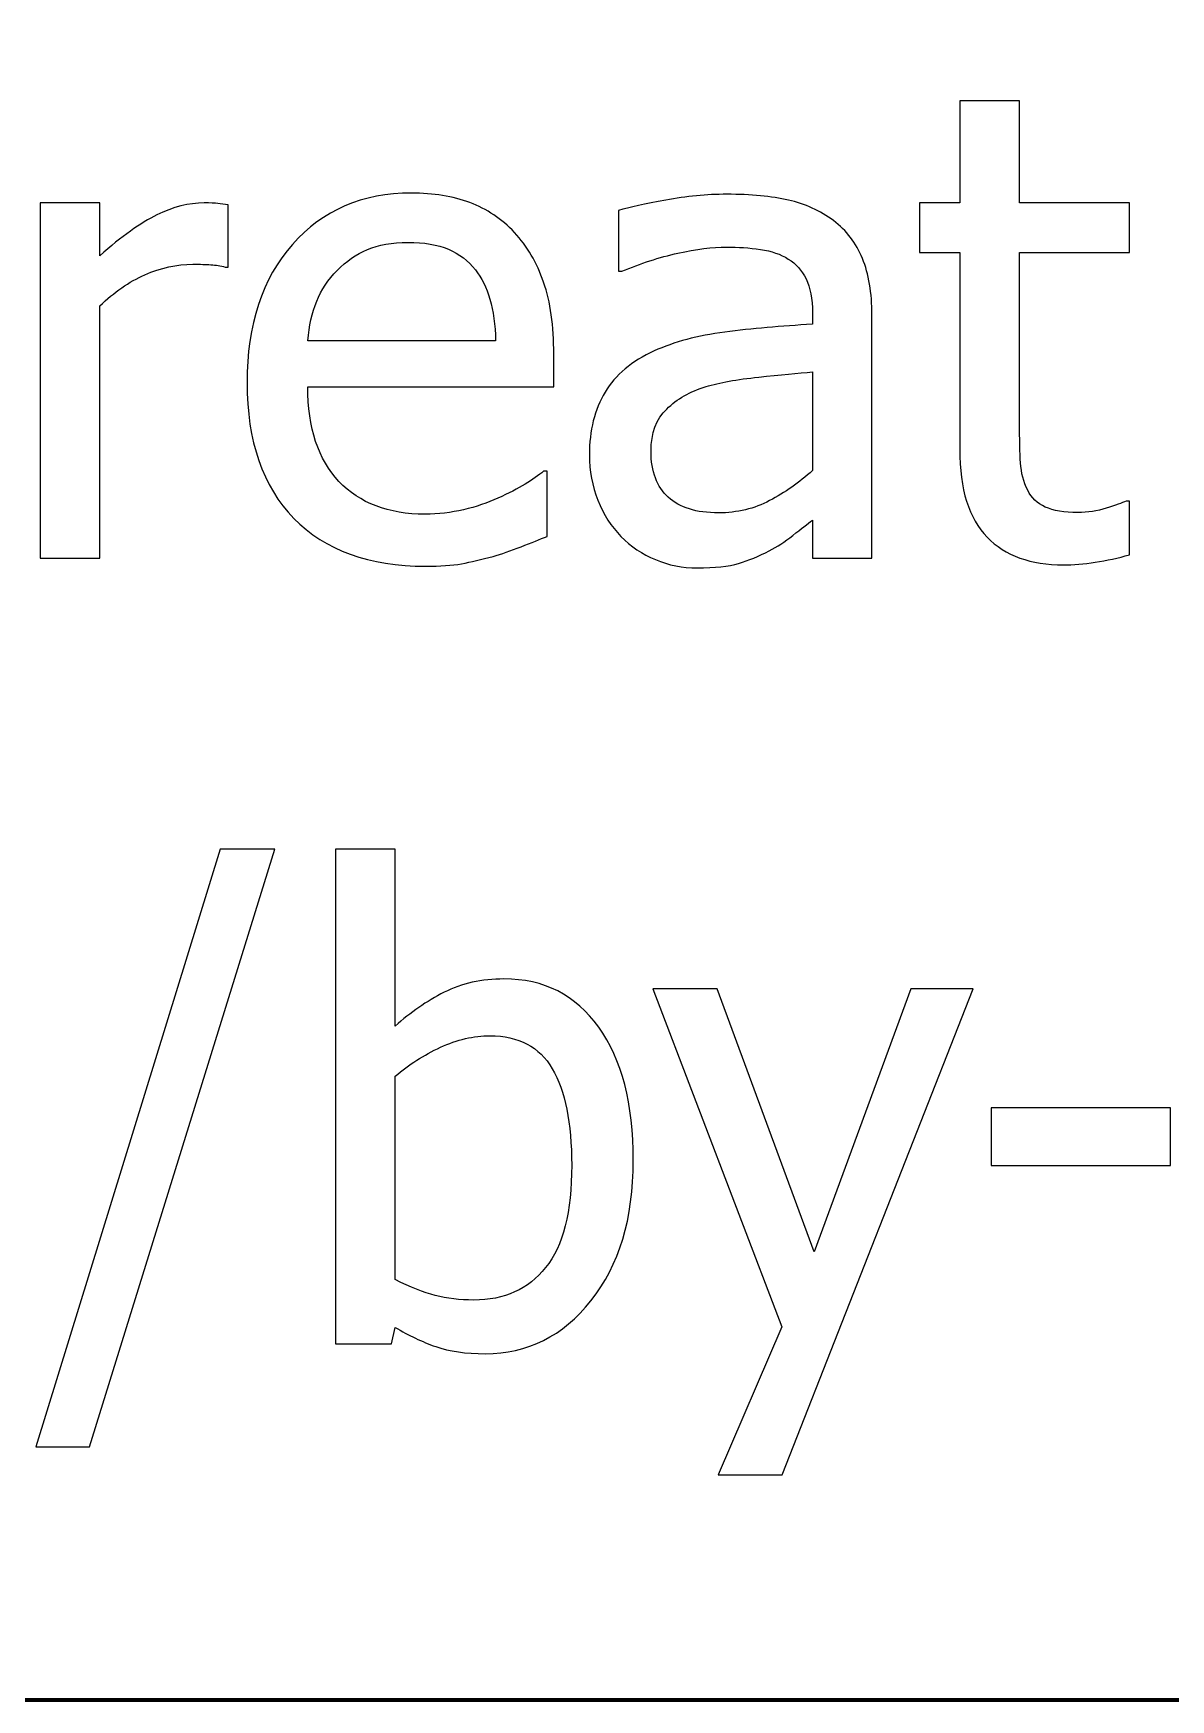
# Model space of a CAD drawing. Header units: centimetres. Extents: x -14.3 to 14.3, y -10 to 9.9.
# Drawn here: x 8.697 to 9.067, y -10 to -9.458 of the extents above; entities that cross this region are included whole.
import ezdxf

# ---------------------------------------------------------------- set-up
doc = ezdxf.new("R2010")
doc.units = ezdxf.units.CM
doc.header["$MEASUREMENT"] = 0
doc.layers.add('Layer 1', color=7, linetype='Continuous')

msp = doc.modelspace()

# ---------------------------------------------------------------- linework, layer by layer
at = {"layer": 'Layer 1', "color": 250, "lineweight": 70}
for points in [[(-14.3, -9), (-14.3, -9), (-14.3, 8.9), (-14.3, 8.9), (-14.3, 8.9), (-14.3, 9.45219), (-13.85219, 9.9), (-13.3, 9.9), (-13.3, 9.9), (-13.3, 9.9), (13.3, 9.9), (13.3, 9.9), (13.3, 9.9), (13.85219, 9.9), (14.3, 9.45219), (14.3, 8.9), (14.3, 8.9), (14.3, 8.9), (14.3, -9), (14.3, -9), (14.3, -9), (14.3, -9.55219), (13.85219, -10), (13.3, -10), (13.3, -10), (13.3, -10), (-13.3, -10), (-13.3, -10), (-13.3, -10), (-13.85219, -10), (-14.3, -9.55219), (-14.3, -9)], [(2.3, -10), (2.3, -10), (2.3, -7), (2.3, -7), (2.3, -7), (2.3, -6.44781), (2.74781, -6), (3.3, -6), (3.3, -6), (3.3, -6), (14.3, -6), (14.3, -6), (14.3, -6), (14.3, -6), (14.3, -7), (14.3, -7), (14.3, -7), (14.3, -7), (14.3, -9), (14.3, -9), (14.3, -9), (14.3, -9.55219), (13.85219, -10), (13.3, -10), (13.3, -10), (13.3, -10), (3.3, -10), (3.3, -10), (3.3, -10), (3.3, -10), (2.3, -10), (2.3, -10)]]:
    msp.add_open_spline(points, degree=3, knots=[0, 0, 0, 0, 0.125, 0.125, 0.125, 0.125, 0.25, 0.25, 0.25, 0.25, 0.375, 0.375, 0.375, 0.375, 0.5, 0.5, 0.5, 0.5, 0.625, 0.625, 0.625, 0.625, 0.75, 0.75, 0.75, 0.75, 0.875, 0.875, 0.875, 0.875, 1, 1, 1, 1], dxfattribs=at)
at = {"layer": 'Layer 1', "color": 250}
for points, knots in [([(9.03174, -9.6311), (9.02112, -9.6311), (9.01287, -9.6281), (9.00694, -9.62207), (9.00694, -9.62207), (9.00101, -9.61603), (8.99805, -9.60651), (8.99805, -9.59349), (8.99805, -9.59349), (8.99805, -9.59349), (8.99805, -9.52953), (8.99805, -9.52953), (8.99805, -9.52953), (8.99805, -9.52953), (8.98493, -9.52953), (8.98493, -9.52953), (8.98493, -9.52953), (8.98493, -9.52953), (8.98493, -9.51341), (8.98493, -9.51341), (8.98493, -9.51341), (8.98493, -9.51341), (8.99805, -9.51341), (8.99805, -9.51341), (8.99805, -9.51341), (8.99805, -9.51341), (8.99805, -9.48025), (8.99805, -9.48025), (8.99805, -9.48025), (8.99805, -9.48025), (9.01749, -9.48025), (9.01749, -9.48025), (9.01749, -9.48025), (9.01749, -9.48025), (9.01749, -9.51341), (9.01749, -9.51341), (9.01749, -9.51341), (9.01749, -9.51341), (9.05323, -9.51341), (9.05323, -9.51341), (9.05323, -9.51341), (9.05323, -9.51341), (9.05323, -9.52953), (9.05323, -9.52953), (9.05323, -9.52953), (9.05323, -9.52953), (9.01749, -9.52953), (9.01749, -9.52953), (9.01749, -9.52953), (9.01749, -9.52953), (9.01749, -9.58439), (9.01749, -9.58439), (9.01749, -9.58439), (9.01749, -9.59025), (9.01759, -9.59476), (9.01781, -9.59794), (9.01781, -9.59794), (9.01802, -9.60111), (9.01879, -9.60407), (9.02017, -9.60683), (9.02017, -9.60683), (9.02133, -9.60923), (9.02324, -9.61106), (9.02585, -9.61226), (9.02585, -9.61226), (9.02846, -9.61346), (9.03202, -9.61406), (9.0365, -9.61406), (9.0365, -9.61406), (9.03964, -9.61406), (9.04271, -9.6136), (9.04568, -9.61268), (9.04568, -9.61268), (9.04864, -9.61173), (9.05079, -9.61095), (9.0521, -9.61035), (9.0521, -9.61035), (9.0521, -9.61035), (9.05323, -9.61035), (9.05323, -9.61035), (9.05323, -9.61035), (9.05323, -9.61035), (9.05323, -9.62778), (9.05323, -9.62778), (9.05323, -9.62778), (9.04959, -9.62884), (9.04589, -9.62965), (9.04211, -9.63022), (9.04211, -9.63022), (9.03837, -9.63082), (9.03492, -9.6311), (9.03174, -9.6311)], [0, 0, 0, 0, 0.043478, 0.043478, 0.043478, 0.043478, 0.086957, 0.086957, 0.086957, 0.086957, 0.130435, 0.130435, 0.130435, 0.130435, 0.173913, 0.173913, 0.173913, 0.173913, 0.217391, 0.217391, 0.217391, 0.217391, 0.26087, 0.26087, 0.26087, 0.26087, 0.304348, 0.304348, 0.304348, 0.304348, 0.347826, 0.347826, 0.347826, 0.347826, 0.391304, 0.391304, 0.391304, 0.391304, 0.434783, 0.434783, 0.434783, 0.434783, 0.478261, 0.478261, 0.478261, 0.478261, 0.521739, 0.521739, 0.521739, 0.521739, 0.565217, 0.565217, 0.565217, 0.565217, 0.608696, 0.608696, 0.608696, 0.608696, 0.652174, 0.652174, 0.652174, 0.652174, 0.695652, 0.695652, 0.695652, 0.695652, 0.73913, 0.73913, 0.73913, 0.73913, 0.782609, 0.782609, 0.782609, 0.782609, 0.826087, 0.826087, 0.826087, 0.826087, 0.869565, 0.869565, 0.869565, 0.869565, 0.913043, 0.913043, 0.913043, 0.913043, 0.956522, 0.956522, 0.956522, 0.956522, 1, 1, 1, 1]), ([(8.82441, -9.63152), (8.80603, -9.63152), (8.79174, -9.62634), (8.78158, -9.61596), (8.78158, -9.61596), (8.77142, -9.60559), (8.76634, -9.59088), (8.76634, -9.57179), (8.76634, -9.57179), (8.76634, -9.55299), (8.77128, -9.538), (8.78112, -9.52689), (8.78112, -9.52689), (8.79097, -9.51577), (8.80384, -9.5102), (8.81979, -9.5102), (8.81979, -9.5102), (8.82695, -9.5102), (8.83327, -9.51122), (8.8388, -9.5133), (8.8388, -9.5133), (8.84431, -9.51535), (8.84914, -9.5186), (8.85327, -9.52301), (8.85327, -9.52301), (8.8574, -9.52741), (8.86057, -9.53281), (8.86276, -9.5392), (8.86276, -9.5392), (8.86498, -9.54555), (8.86607, -9.55338), (8.86607, -9.56259), (8.86607, -9.56259), (8.86607, -9.56259), (8.86607, -9.57314), (8.86607, -9.57314), (8.86607, -9.57314), (8.86607, -9.57314), (8.7861, -9.57314), (8.7861, -9.57314), (8.7861, -9.57314), (8.7861, -9.58658), (8.78949, -9.59684), (8.79622, -9.60393), (8.79622, -9.60393), (8.80296, -9.61102), (8.81231, -9.61459), (8.82423, -9.61459), (8.82423, -9.61459), (8.8285, -9.61459), (8.83267, -9.61409), (8.83676, -9.61314), (8.83676, -9.61314), (8.84085, -9.61219), (8.84456, -9.61092), (8.84787, -9.6094), (8.84787, -9.6094), (8.8514, -9.60781), (8.85436, -9.6063), (8.85676, -9.60482), (8.85676, -9.60482), (8.85916, -9.60333), (8.86117, -9.60192), (8.86276, -9.60062), (8.86276, -9.60062), (8.86276, -9.60062), (8.86389, -9.60062), (8.86389, -9.60062), (8.86389, -9.60062), (8.86389, -9.60062), (8.86389, -9.62182), (8.86389, -9.62182), (8.86389, -9.62182), (8.86163, -9.6227), (8.85881, -9.62383), (8.85542, -9.62517), (8.85542, -9.62517), (8.85203, -9.62651), (8.849, -9.62757), (8.84632, -9.62831), (8.84632, -9.62831), (8.84254, -9.62933), (8.83912, -9.63015), (8.83605, -9.63071), (8.83605, -9.63071), (8.83298, -9.63124), (8.8291, -9.63152), (8.82441, -9.63152)], [0, 0, 0, 0, 0.045455, 0.045455, 0.045455, 0.045455, 0.090909, 0.090909, 0.090909, 0.090909, 0.136364, 0.136364, 0.136364, 0.136364, 0.181818, 0.181818, 0.181818, 0.181818, 0.227273, 0.227273, 0.227273, 0.227273, 0.272727, 0.272727, 0.272727, 0.272727, 0.318182, 0.318182, 0.318182, 0.318182, 0.363636, 0.363636, 0.363636, 0.363636, 0.409091, 0.409091, 0.409091, 0.409091, 0.454545, 0.454545, 0.454545, 0.454545, 0.5, 0.5, 0.5, 0.5, 0.545455, 0.545455, 0.545455, 0.545455, 0.590909, 0.590909, 0.590909, 0.590909, 0.636364, 0.636364, 0.636364, 0.636364, 0.681818, 0.681818, 0.681818, 0.681818, 0.727273, 0.727273, 0.727273, 0.727273, 0.772727, 0.772727, 0.772727, 0.772727, 0.818182, 0.818182, 0.818182, 0.818182, 0.863636, 0.863636, 0.863636, 0.863636, 0.909091, 0.909091, 0.909091, 0.909091, 0.954545, 0.954545, 0.954545, 0.954545, 1, 1, 1, 1]), ([(8.95018, -9.61656), (8.94859, -9.61773), (8.94648, -9.61935), (8.94383, -9.62147), (8.94383, -9.62147), (8.94118, -9.62355), (8.93861, -9.62524), (8.93614, -9.62648), (8.93614, -9.62648), (8.93268, -9.62828), (8.92937, -9.62965), (8.92616, -9.6306), (8.92616, -9.6306), (8.92294, -9.63156), (8.91846, -9.63205), (8.91268, -9.63205), (8.91268, -9.63205), (8.90792, -9.63205), (8.9034, -9.63117), (8.89913, -9.62937), (8.89913, -9.62937), (8.89486, -9.62757), (8.89112, -9.62507), (8.88788, -9.62182), (8.88788, -9.62182), (8.88477, -9.61864), (8.8823, -9.61473), (8.88043, -9.61007), (8.88043, -9.61007), (8.87856, -9.60542), (8.87765, -9.60051), (8.87765, -9.59536), (8.87765, -9.59536), (8.87765, -9.58735), (8.87934, -9.58054), (8.88273, -9.57493), (8.88273, -9.57493), (8.88608, -9.56929), (8.89144, -9.56485), (8.89871, -9.56153), (8.89871, -9.56153), (8.9052, -9.55857), (8.91286, -9.55652), (8.92167, -9.55539), (8.92167, -9.55539), (8.93049, -9.55426), (8.93998, -9.55341), (8.95018, -9.55285), (8.95018, -9.55285), (8.95018, -9.55285), (8.95018, -9.54915), (8.95018, -9.54915), (8.95018, -9.54915), (8.95018, -9.5446), (8.94947, -9.54093), (8.9481, -9.5381), (8.9481, -9.5381), (8.94672, -9.53532), (8.94482, -9.53317), (8.94231, -9.53165), (8.94231, -9.53165), (8.93984, -9.53006), (8.93681, -9.52904), (8.93325, -9.52851), (8.93325, -9.52851), (8.92965, -9.52798), (8.92598, -9.52773), (8.9222, -9.52773), (8.9222, -9.52773), (8.91772, -9.52773), (8.91243, -9.5284), (8.9064, -9.52974), (8.9064, -9.52974), (8.90033, -9.53108), (8.89426, -9.53306), (8.8882, -9.5356), (8.8882, -9.5356), (8.8882, -9.5356), (8.88707, -9.5356), (8.88707, -9.5356), (8.88707, -9.5356), (8.88707, -9.5356), (8.88707, -9.51584), (8.88707, -9.51584), (8.88707, -9.51584), (8.89067, -9.51482), (8.89578, -9.51369), (8.90245, -9.51246), (8.90245, -9.51246), (8.90915, -9.51122), (8.91575, -9.51059), (8.92231, -9.51059), (8.92231, -9.51059), (8.93021, -9.51059), (8.93691, -9.51122), (8.94235, -9.51246), (8.94235, -9.51246), (8.94778, -9.51369), (8.95268, -9.51591), (8.95702, -9.51916), (8.95702, -9.51916), (8.96122, -9.52233), (8.96436, -9.52643), (8.96641, -9.53147), (8.96641, -9.53147), (8.96849, -9.53648), (8.96951, -9.54262), (8.96951, -9.54985), (8.96951, -9.54985), (8.96951, -9.54985), (8.96951, -9.62884), (8.96951, -9.62884), (8.96951, -9.62884), (8.96951, -9.62884), (8.95018, -9.62884), (8.95018, -9.62884), (8.95018, -9.62884), (8.95018, -9.62884), (8.95018, -9.61656), (8.95018, -9.61656)], [0, 0, 0, 0, 0.033333, 0.033333, 0.033333, 0.033333, 0.066667, 0.066667, 0.066667, 0.066667, 0.1, 0.1, 0.1, 0.1, 0.133333, 0.133333, 0.133333, 0.133333, 0.166667, 0.166667, 0.166667, 0.166667, 0.2, 0.2, 0.2, 0.2, 0.233333, 0.233333, 0.233333, 0.233333, 0.266667, 0.266667, 0.266667, 0.266667, 0.3, 0.3, 0.3, 0.3, 0.333333, 0.333333, 0.333333, 0.333333, 0.366667, 0.366667, 0.366667, 0.366667, 0.4, 0.4, 0.4, 0.4, 0.433333, 0.433333, 0.433333, 0.433333, 0.466667, 0.466667, 0.466667, 0.466667, 0.5, 0.5, 0.5, 0.5, 0.533333, 0.533333, 0.533333, 0.533333, 0.566667, 0.566667, 0.566667, 0.566667, 0.6, 0.6, 0.6, 0.6, 0.633333, 0.633333, 0.633333, 0.633333, 0.666667, 0.666667, 0.666667, 0.666667, 0.7, 0.7, 0.7, 0.7, 0.733333, 0.733333, 0.733333, 0.733333, 0.766667, 0.766667, 0.766667, 0.766667, 0.8, 0.8, 0.8, 0.8, 0.833333, 0.833333, 0.833333, 0.833333, 0.866667, 0.866667, 0.866667, 0.866667, 0.9, 0.9, 0.9, 0.9, 0.933333, 0.933333, 0.933333, 0.933333, 0.966667, 0.966667, 0.966667, 0.966667, 1, 1, 1, 1]), ([(8.76024, -9.53426), (8.76024, -9.53426), (8.75922, -9.53426), (8.75922, -9.53426), (8.75922, -9.53426), (8.75777, -9.53384), (8.75622, -9.53359), (8.75459, -9.53348), (8.75459, -9.53348), (8.75297, -9.53338), (8.75103, -9.53334), (8.74877, -9.53334), (8.74877, -9.53334), (8.74352, -9.53334), (8.73833, -9.53447), (8.73314, -9.53676), (8.73314, -9.53676), (8.72799, -9.53902), (8.72309, -9.54241), (8.71847, -9.54689), (8.71847, -9.54689), (8.71847, -9.54689), (8.71847, -9.62884), (8.71847, -9.62884), (8.71847, -9.62884), (8.71847, -9.62884), (8.69903, -9.62884), (8.69903, -9.62884), (8.69903, -9.62884), (8.69903, -9.62884), (8.69903, -9.51341), (8.69903, -9.51341), (8.69903, -9.51341), (8.69903, -9.51341), (8.71847, -9.51341), (8.71847, -9.51341), (8.71847, -9.51341), (8.71847, -9.51341), (8.71847, -9.53055), (8.71847, -9.53055), (8.71847, -9.53055), (8.72556, -9.52431), (8.73177, -9.51987), (8.73703, -9.51729), (8.73703, -9.51729), (8.74232, -9.51471), (8.74743, -9.51341), (8.75237, -9.51341), (8.75237, -9.51341), (8.75438, -9.51341), (8.75586, -9.51344), (8.75689, -9.51355), (8.75689, -9.51355), (8.75788, -9.51366), (8.759, -9.51383), (8.76024, -9.51404), (8.76024, -9.51404), (8.76024, -9.51404), (8.76024, -9.53426), (8.76024, -9.53426)], [0, 0, 0, 0, 0.066667, 0.066667, 0.066667, 0.066667, 0.133333, 0.133333, 0.133333, 0.133333, 0.2, 0.2, 0.2, 0.2, 0.266667, 0.266667, 0.266667, 0.266667, 0.333333, 0.333333, 0.333333, 0.333333, 0.4, 0.4, 0.4, 0.4, 0.466667, 0.466667, 0.466667, 0.466667, 0.533333, 0.533333, 0.533333, 0.533333, 0.6, 0.6, 0.6, 0.6, 0.666667, 0.666667, 0.666667, 0.666667, 0.733333, 0.733333, 0.733333, 0.733333, 0.8, 0.8, 0.8, 0.8, 0.866667, 0.866667, 0.866667, 0.866667, 0.933333, 0.933333, 0.933333, 0.933333, 1, 1, 1, 1]), ([(8.84717, -9.55825), (8.84702, -9.55303), (8.84642, -9.54851), (8.8453, -9.5447), (8.8453, -9.5447), (8.8442, -9.54093), (8.84261, -9.53772), (8.84057, -9.53511), (8.84057, -9.53511), (8.83828, -9.53221), (8.83538, -9.52999), (8.83182, -9.52847), (8.83182, -9.52847), (8.82826, -9.52696), (8.82388, -9.52622), (8.81866, -9.52622), (8.81866, -9.52622), (8.81348, -9.52622), (8.8091, -9.52699), (8.80547, -9.52854), (8.80547, -9.52854), (8.80187, -9.5301), (8.79855, -9.53235), (8.79559, -9.53532), (8.79559, -9.53532), (8.7927, -9.53835), (8.79051, -9.5417), (8.78899, -9.54537), (8.78899, -9.54537), (8.78747, -9.54908), (8.78652, -9.55334), (8.7861, -9.55825), (8.7861, -9.55825), (8.7861, -9.55825), (8.84717, -9.55825), (8.84717, -9.55825)], [0, 0, 0, 0, 0.111111, 0.111111, 0.111111, 0.111111, 0.222222, 0.222222, 0.222222, 0.222222, 0.333333, 0.333333, 0.333333, 0.333333, 0.444444, 0.444444, 0.444444, 0.444444, 0.555556, 0.555556, 0.555556, 0.555556, 0.666667, 0.666667, 0.666667, 0.666667, 0.777778, 0.777778, 0.777778, 0.777778, 0.888889, 0.888889, 0.888889, 0.888889, 1, 1, 1, 1]), ([(8.95018, -9.60041), (8.95018, -9.60041), (8.95018, -9.56834), (8.95018, -9.56834), (8.95018, -9.56834), (8.94556, -9.56876), (8.93974, -9.56933), (8.93268, -9.57003), (8.93268, -9.57003), (8.92559, -9.57077), (8.91991, -9.57179), (8.91557, -9.5731), (8.91557, -9.5731), (8.91039, -9.57469), (8.90612, -9.57712), (8.90277, -9.5804), (8.90277, -9.5804), (8.89938, -9.58365), (8.89769, -9.58823), (8.89769, -9.59409), (8.89769, -9.59409), (8.89769, -9.60072), (8.89956, -9.60573), (8.90326, -9.60908), (8.90326, -9.60908), (8.907, -9.61247), (8.91243, -9.61416), (8.91959, -9.61416), (8.91959, -9.61416), (8.92573, -9.61416), (8.93127, -9.61282), (8.93624, -9.61018), (8.93624, -9.61018), (8.94118, -9.60753), (8.94584, -9.60429), (8.95018, -9.60041)], [0, 0, 0, 0, 0.111111, 0.111111, 0.111111, 0.111111, 0.222222, 0.222222, 0.222222, 0.222222, 0.333333, 0.333333, 0.333333, 0.333333, 0.444444, 0.444444, 0.444444, 0.444444, 0.555556, 0.555556, 0.555556, 0.555556, 0.666667, 0.666667, 0.666667, 0.666667, 0.777778, 0.777778, 0.777778, 0.777778, 0.888889, 0.888889, 0.888889, 0.888889, 1, 1, 1, 1]), ([(8.77536, -9.7235), (8.77536, -9.7235), (8.71507, -9.91781), (8.71507, -9.91781), (8.71507, -9.91781), (8.71507, -9.91781), (8.69764, -9.91781), (8.69764, -9.91781), (8.69764, -9.91781), (8.69764, -9.91781), (8.75765, -9.7235), (8.75765, -9.7235), (8.75765, -9.7235), (8.75765, -9.7235), (8.77536, -9.7235), (8.77536, -9.7235)], [0, 0, 0, 0, 0.25, 0.25, 0.25, 0.25, 0.5, 0.5, 0.5, 0.5, 0.75, 0.75, 0.75, 0.75, 1, 1, 1, 1]), ([(8.89192, -9.82471), (8.89192, -9.84358), (8.88733, -9.85879), (8.87816, -9.87029), (8.87816, -9.87029), (8.86902, -9.88179), (8.85756, -9.88754), (8.84376, -9.88754), (8.84376, -9.88754), (8.83749, -9.88754), (8.83212, -9.88676), (8.82768, -9.88521), (8.82768, -9.88521), (8.82327, -9.88366), (8.81886, -9.88158), (8.81452, -9.87897), (8.81452, -9.87897), (8.81452, -9.87897), (8.81328, -9.88433), (8.81328, -9.88433), (8.81328, -9.88433), (8.81328, -9.88433), (8.79508, -9.88433), (8.79508, -9.88433), (8.79508, -9.88433), (8.79508, -9.88433), (8.79508, -9.7235), (8.79508, -9.7235), (8.79508, -9.7235), (8.79508, -9.7235), (8.81452, -9.7235), (8.81452, -9.7235), (8.81452, -9.7235), (8.81452, -9.7235), (8.81452, -9.781), (8.81452, -9.781), (8.81452, -9.781), (8.81942, -9.77659), (8.82471, -9.77292), (8.83043, -9.77003), (8.83043, -9.77003), (8.83614, -9.76714), (8.84264, -9.76569), (8.84987, -9.76569), (8.84987, -9.76569), (8.86289, -9.76569), (8.87315, -9.77091), (8.88067, -9.78135), (8.88067, -9.78135), (8.88818, -9.79179), (8.89192, -9.80622), (8.89192, -9.82471)], [0, 0, 0, 0, 0.076923, 0.076923, 0.076923, 0.076923, 0.153846, 0.153846, 0.153846, 0.153846, 0.230769, 0.230769, 0.230769, 0.230769, 0.307692, 0.307692, 0.307692, 0.307692, 0.384615, 0.384615, 0.384615, 0.384615, 0.461538, 0.461538, 0.461538, 0.461538, 0.538462, 0.538462, 0.538462, 0.538462, 0.615385, 0.615385, 0.615385, 0.615385, 0.692308, 0.692308, 0.692308, 0.692308, 0.769231, 0.769231, 0.769231, 0.769231, 0.846154, 0.846154, 0.846154, 0.846154, 0.923077, 0.923077, 0.923077, 0.923077, 1, 1, 1, 1]), ([(9.00238, -9.7689), (9.00238, -9.7689), (8.94029, -9.92691), (8.94029, -9.92691), (8.94029, -9.92691), (8.94029, -9.92691), (8.91951, -9.92691), (8.91951, -9.92691), (8.91951, -9.92691), (8.91951, -9.92691), (8.94018, -9.87876), (8.94018, -9.87876), (8.94018, -9.87876), (8.94018, -9.87876), (8.89824, -9.7689), (8.89824, -9.7689), (8.89824, -9.7689), (8.89824, -9.7689), (8.91923, -9.7689), (8.91923, -9.7689), (8.91923, -9.7689), (8.91923, -9.7689), (8.95076, -9.85438), (8.95076, -9.85438), (8.95076, -9.85438), (8.95076, -9.85438), (8.98213, -9.7689), (8.98213, -9.7689), (8.98213, -9.7689), (8.98213, -9.7689), (9.00238, -9.7689), (9.00238, -9.7689)], [0, 0, 0, 0, 0.125, 0.125, 0.125, 0.125, 0.25, 0.25, 0.25, 0.25, 0.375, 0.375, 0.375, 0.375, 0.5, 0.5, 0.5, 0.5, 0.625, 0.625, 0.625, 0.625, 0.75, 0.75, 0.75, 0.75, 0.875, 0.875, 0.875, 0.875, 1, 1, 1, 1]), ([(8.87188, -9.82626), (8.87188, -9.81247), (8.86977, -9.80199), (8.86557, -9.79486), (8.86557, -9.79486), (8.86137, -9.78774), (8.85463, -9.78417), (8.84532, -9.78417), (8.84532, -9.78417), (8.84003, -9.78417), (8.83466, -9.78541), (8.82923, -9.78791), (8.82923, -9.78791), (8.82383, -9.79038), (8.81893, -9.79352), (8.81452, -9.7973), (8.81452, -9.7973), (8.81452, -9.7973), (8.81452, -9.86345), (8.81452, -9.86345), (8.81452, -9.86345), (8.81942, -9.86588), (8.82376, -9.86757), (8.82754, -9.86856), (8.82754, -9.86856), (8.83135, -9.86958), (8.83551, -9.87008), (8.84006, -9.87008), (8.84006, -9.87008), (8.84997, -9.87008), (8.85777, -9.86655), (8.86341, -9.85953), (8.86341, -9.85953), (8.86906, -9.85251), (8.87188, -9.8414), (8.87188, -9.82626)], [0, 0, 0, 0, 0.111111, 0.111111, 0.111111, 0.111111, 0.222222, 0.222222, 0.222222, 0.222222, 0.333333, 0.333333, 0.333333, 0.333333, 0.444444, 0.444444, 0.444444, 0.444444, 0.555556, 0.555556, 0.555556, 0.555556, 0.666667, 0.666667, 0.666667, 0.666667, 0.777778, 0.777778, 0.777778, 0.777778, 0.888889, 0.888889, 0.888889, 0.888889, 1, 1, 1, 1]), ([(9.06658, -9.82633), (9.06658, -9.82633), (9.0083, -9.82633), (9.0083, -9.82633), (9.0083, -9.82633), (9.0083, -9.82633), (9.0083, -9.80763), (9.0083, -9.80763), (9.0083, -9.80763), (9.0083, -9.80763), (9.06658, -9.80763), (9.06658, -9.80763), (9.06658, -9.80763), (9.06658, -9.80763), (9.06658, -9.82633), (9.06658, -9.82633)], [0, 0, 0, 0, 0.25, 0.25, 0.25, 0.25, 0.5, 0.5, 0.5, 0.5, 0.75, 0.75, 0.75, 0.75, 1, 1, 1, 1])]:
    msp.add_open_spline(points, degree=3, knots=knots, dxfattribs=at)

doc.saveas('drawing.dxf')
